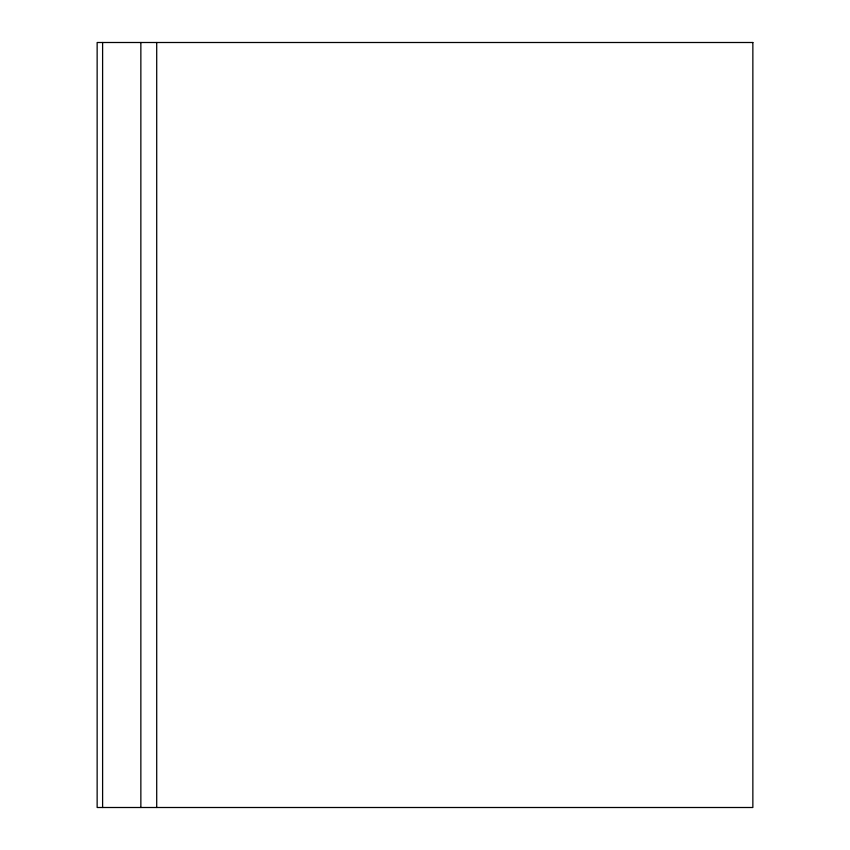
<?xml version="1.0" encoding="UTF-8"?>
<svg xmlns="http://www.w3.org/2000/svg" width="850" height="850" viewBox="0 0 850 850"><rect width="100%" height="100%" fill="white"/><g stroke="black" fill="none" stroke-linecap="round" stroke-linejoin="round"><path stroke-width="1.27" d="M156.708 42.5L156.708 807.5M140.856 42.5L140.856 807.5M102.606 42.5L102.606 807.5M752.856 42.5L97.144 42.5L97.144 807.5L752.856 807.5L752.856 42.5"/></g></svg>
